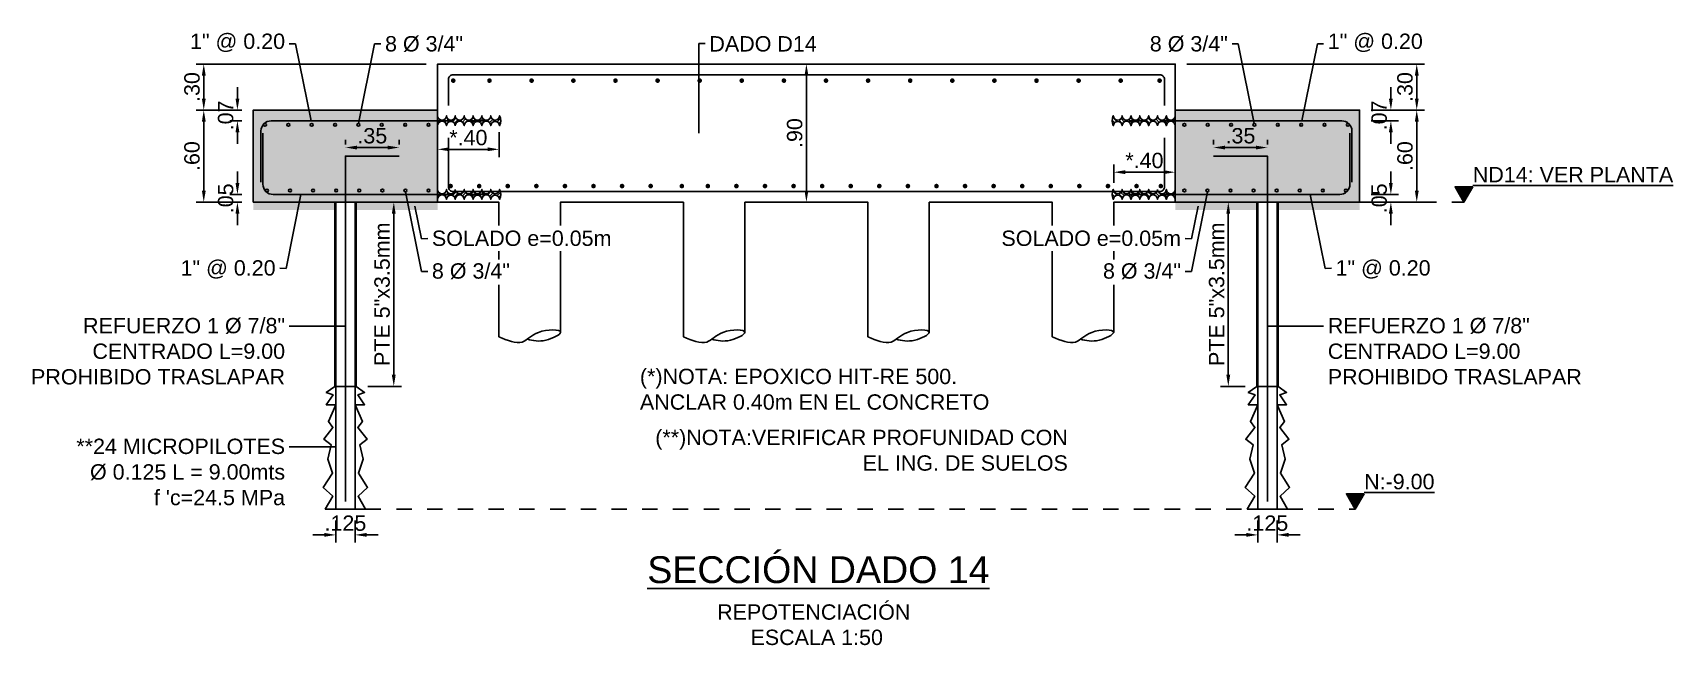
# Model space of a CAD drawing. Header units: millimetres. Extents: x 569 to 667, y -103 to 12.
# Drawn here: x 622.16 to 632.84, y -102.66 to -98.67 of the extents above; entities that cross this region are included whole.
import ezdxf
from ezdxf.enums import TextEntityAlignment as Align

# ---------------------------------------------------------------- set-up
doc = ezdxf.new("R2010")
doc.units = ezdxf.units.MM
doc.header["$LTSCALE"] = 0.0003
doc.header["$PDMODE"] = 2
doc.header["$PDSIZE"] = -3
doc.linetypes.add('HIDDEN', pattern=[9.525, 6.35, -3.175])
doc.linetypes.add('HIDDENX2', pattern=[19.05, 12.7, -6.35])
for name, color, linetype in [('EE-PILOTE', 3, 'Continuous'), ('EE-REFUERZO', 210, 'Continuous'), ('EE-TEXTO 1', 4, 'Continuous'), ('EE-TEXTO 2', 2, 'Continuous'), ('RE-DADO', 130, 'Continuous'), ('SIM-ACHURADO', 8, 'Continuous'), ('SIM-CONCRETO', 4, 'Continuous'), ('SIM-COTAS', 1, 'Continuous'), ('SIM-OCULTAS', 8, 'HIDDEN'), ('SIM-OCULTOS', 8, 'HIDDENX2'), ('SIM-PILAS', 4, 'Continuous'), ('SIM-REFUERZO', 6, 'Continuous')]:
    doc.layers.add(name, color=color, linetype=linetype)
doc.styles.add('ARIAL EE', font='arial.ttf')
doc.dimstyles.new('RE - STANDAR', dxfattribs={"dimtxt": 0.002, "dimasz": 0.0015, "dimexe": 0.001, "dimexo": 0.0015, "dimgap": 0.0005, "dimtad": 1, "dimzin": 4, "dimdsep": 46, "dimtxsty": 'ARIAL EE', "dimcen": 0, "dimclrd": 1, "dimclre": 1, "dimclrt": 2, "dimadec": 0, "dimazin": 0, "dimtfac": 1, "dimtix": 1, "dimtofl": 0, "dimtmove": 1, "dimatfit": 2, "dimfxl": 0.0015, "dimtolj": 1, "dimtzin": 4, "dimlwd": -1, "dimlwe": -1, "dimarcsym": 2})

# ---------------------------------------------------------------- blocks, each defined once
blk = doc.blocks.new('TÍTULO')
at = {"layer": 'EE-TEXTO 1', "style": 'ARIAL EE'}
blk.add_attdef('%%UVISTAENPLANTA', text='', height=3.5, dxfattribs=at).set_placement((-0.54, 3.5), align=Align.CENTER)
at = {"layer": 'EE-TEXTO 2', "style": 'ARIAL EE'}
for tag, p in [('SUBTITULO', (-0.77, -1.27)), ('ESCALA1:100', (-0.32, -5.15))]:
    blk.add_attdef(tag, text='', height=2, dxfattribs=at).set_placement(p, align=Align.CENTER)
blk = doc.blocks.new('BARRA EPOXICA')
at = {"layer": 'SIM-ACHURADO', "transparency": 33554687}
h = blk.add_hatch(dxfattribs=at)
h.set_pattern_fill('ANSI31', color=256, scale=0.005)
h.paths.add_polyline_path([(645.749, -102.04, -1), (645.691, -102.04, -1), (645.634, -102.04, -1), (645.576, -102.04, -1), (645.518, -102.04, -1), (645.461, -102.04, -1), (645.403, -102.04), (645.403, -102.105, -1), (645.461, -102.105, -1), (645.518, -102.105, -1), (645.576, -102.105, -1), (645.634, -102.105, -1), (645.691, -102.105, -1), (645.749, -102.105, -1), (645.806, -102.105, 0.229455), (645.806, -102.04, -1)])
at = {"layer": 'EE-REFUERZO', "transparency": 33554687}
blk.add_lwpolyline([(645.403, -102.073), (644.32, -102.073, 0.414214), (644.253, -102.139), (644.253, -102.473)], format="xyb", dxfattribs=at)
at = {"layer": 'SIM-CONCRETO', "color": 7, "transparency": 33554687}
for points in [[(645.518, -102.105, -1), (645.576, -102.105, -1), (645.634, -102.105, -1), (645.691, -102.105, -1), (645.749, -102.105, -1), (645.806, -102.105, 0.229455), (645.806, -102.04, -1), (645.749, -102.04, -1), (645.691, -102.04, -1), (645.634, -102.04, -1), (645.576, -102.04, -1), (645.518, -102.04, -1), (645.461, -102.04, -1), (645.403, -102.04)], [(645.518, -102.105, 1), (645.461, -102.105, 1), (645.403, -102.105)]]:
    blk.add_lwpolyline(points, format="xyb", dxfattribs=at)
at = {"layer": 'SIM-OCULTAS', "transparency": 33554687}
blk.add_line((645.403, -102.073), (645.803, -102.073), dxfattribs=at)
blk = doc.blocks.new('empotrada 2')
at = {"layer": 'SIM-ACHURADO', "transparency": 33554687}
h = blk.add_hatch(dxfattribs=at)
h.set_pattern_fill('ANSI31', color=256, scale=0.005)
h.set_pattern_definition([(45, (-0.01282, 0), (-0.01122532015, 0.01122532015), [])])
h.paths.add_polyline_path([(645.749, -102.585, 1), (645.691, -102.585, 1), (645.634, -102.585, 1), (645.576, -102.585, 1), (645.518, -102.585, 1), (645.461, -102.585, 1), (645.403, -102.585), (645.403, -102.52, 1), (645.461, -102.52, 1), (645.518, -102.52, 1), (645.576, -102.52, 1), (645.634, -102.52, 1), (645.691, -102.52, 1), (645.749, -102.52, 1), (645.806, -102.52, -0.229455), (645.806, -102.585, 1)])
at = {"layer": 'EE-REFUERZO', "transparency": 33554687}
blk.add_lwpolyline([(645.403, -102.553), (644.333, -102.553, -0.414214), (644.266, -102.486), (644.266, -102.153)], format="xyb", dxfattribs=at)
at = {"layer": 'SIM-CONCRETO', "color": 7, "transparency": 33554687}
for points in [[(645.518, -102.52, 1), (645.576, -102.52, 1), (645.634, -102.52, 1), (645.691, -102.52, 1), (645.749, -102.52, 1), (645.806, -102.52, -0.229455), (645.806, -102.585, 1), (645.749, -102.585, 1), (645.691, -102.585, 1), (645.634, -102.585, 1), (645.576, -102.585, 1), (645.518, -102.585, 1), (645.461, -102.585, 1), (645.403, -102.585)], [(645.518, -102.52, -1), (645.461, -102.52, -1), (645.403, -102.52)]]:
    blk.add_lwpolyline(points, format="xyb", dxfattribs=at)
at = {"layer": 'SIM-OCULTAS', "transparency": 33554687}
blk.add_line((645.403, -102.553), (645.803, -102.553), dxfattribs=at)
blk = doc.blocks.new('existente')
at = {"layer": 'EE-PILOTE', "transparency": 33554687}
for points in [[(645.802, -103.48), (645.954, -103.514), (646.059, -103.451), (646.203, -103.451), (646.108, -103.502), (645.987, -103.496)], [(647.003, -103.48), (647.155, -103.514), (647.26, -103.451), (647.403, -103.451), (647.309, -103.502), (647.187, -103.496)], [(648.203, -103.48), (648.355, -103.514), (648.46, -103.451), (648.603, -103.451), (648.509, -103.502), (648.387, -103.496)], [(649.403, -103.48), (649.555, -103.514), (649.66, -103.451), (649.803, -103.451), (649.709, -103.502), (649.587, -103.496)]]:
    blk.add_spline(points, degree=3, dxfattribs=at)
at = {"layer": 'RE-DADO', "transparency": 33554687}
for points in [[(650.203, -102.603), (650.203, -101.703), (645.403, -101.703), (645.403, -102.603), (645.802, -102.603), (645.802, -102.755)], [(646.202, -102.755), (646.202, -102.603), (647.003, -102.603), (647.003, -103.48)], [(647.403, -103.453), (647.403, -102.603), (648.203, -102.603), (648.203, -103.48)], [(648.603, -103.453), (648.603, -102.603)], [(648.603, -103.453), (648.603, -102.603), (649.403, -102.603), (649.403, -102.755)], [(649.803, -102.603), (649.852, -102.603)], [(649.803, -102.755), (649.803, -102.603), (650.203, -102.603)], [(645.802, -102.921), (645.802, -102.976)], [(646.202, -103.453), (646.202, -102.921)], [(649.403, -102.921), (649.403, -103.48)], [(649.803, -102.976), (649.803, -102.921)], [(645.802, -103.141), (645.802, -103.48)], [(649.803, -103.453), (649.803, -103.141)]]:
    blk.add_lwpolyline(points, dxfattribs=at)
at = {"layer": 'SIM-ACHURADO', "transparency": 33554687}
for points in [[(647.978, -101.773), (645.503, -101.773, 0.414214), (645.473, -101.803), (645.473, -101.973)], [(647.978, -101.773), (650.103, -101.773, -0.414214), (650.133, -101.803), (650.133, -101.973)], [(647.978, -102.533), (645.503, -102.533, -0.414214), (645.473, -102.503), (645.473, -102.184)], [(647.978, -102.533), (650.103, -102.533, 0.414214), (650.133, -102.503), (650.133, -102.184)]]:
    blk.add_lwpolyline(points, format="xyb", dxfattribs=at)
at = {"layer": 'SIM-ACHURADO', "transparency": 33554687, "const_width": 0.015}
for points in [[(645.497, -101.811, -1), (645.512, -101.811, -1)], [(645.733, -101.811, -1), (645.748, -101.811, -1)], [(646.007, -101.811, -1), (646.022, -101.811, -1)], [(646.279, -101.811, -1), (646.294, -101.811, -1)], [(646.553, -101.811, -1), (646.568, -101.811, -1)], [(646.827, -101.811, -1), (646.842, -101.811, -1)], [(647.101, -101.811, -1), (647.116, -101.811, -1)], [(647.375, -101.811, -1), (647.39, -101.811, -1)], [(647.649, -101.811, -1), (647.664, -101.811, -1)], [(647.923, -101.811, -1), (647.938, -101.811, -1)], [(648.197, -101.811, -1), (648.212, -101.811, -1)], [(648.471, -101.811, -1), (648.486, -101.811, -1)], [(648.745, -101.811, -1), (648.76, -101.811, -1)], [(649.019, -101.811, -1), (649.034, -101.811, -1)], [(649.293, -101.811, -1), (649.308, -101.811, -1)], [(649.567, -101.811, -1), (649.582, -101.811, -1)], [(649.841, -101.811, -1), (649.856, -101.811, -1)], [(650.094, -101.811, -1), (650.109, -101.811, -1)], [(645.48, -102.498, -1), (645.495, -102.498, -1)], [(645.666, -102.498, -1), (645.681, -102.498, -1)], [(645.852, -102.498, -1), (645.867, -102.498, -1)], [(646.038, -102.498, -1), (646.053, -102.498, -1)], [(646.224, -102.498, -1), (646.239, -102.498, -1)], [(646.41, -102.498, -1), (646.425, -102.498, -1)], [(646.596, -102.498, -1), (646.611, -102.498, -1)], [(646.782, -102.498, -1), (646.797, -102.498, -1)], [(646.985, -102.498, -1), (647, -102.498, -1)], [(647.154, -102.498, -1), (647.169, -102.498, -1)], [(647.34, -102.498, -1), (647.355, -102.498, -1)], [(647.526, -102.498, -1), (647.541, -102.498, -1)], [(647.712, -102.498, -1), (647.727, -102.498, -1)], [(647.898, -102.498, -1), (647.913, -102.498, -1)], [(648.084, -102.498, -1), (648.099, -102.498, -1)], [(648.27, -102.498, -1), (648.285, -102.498, -1)], [(648.456, -102.498, -1), (648.471, -102.498, -1)], [(648.642, -102.498, -1), (648.657, -102.498, -1)], [(648.828, -102.498, -1), (648.843, -102.498, -1)], [(649.014, -102.498, -1), (649.029, -102.498, -1)], [(649.2, -102.498, -1), (649.215, -102.498, -1)], [(649.386, -102.498, -1), (649.401, -102.498, -1)], [(649.572, -102.498, -1), (649.587, -102.498, -1)], [(649.758, -102.498, -1), (649.773, -102.498, -1)], [(649.944, -102.498, -1), (649.959, -102.498, -1)], [(650.102, -102.498, -1), (650.117, -102.498, -1)]]:
    blk.add_lwpolyline(points, format="xyb", close=True, dxfattribs=at)
blk = doc.blocks.new('*D57')
at = {"layer": 'DEFPOINTS', "color": 0, "transparency": 16777216}
for p in [(623.598, -99.175), (623.495, -99.245), (623.598, -99.245)]:
    blk.add_point(p, dxfattribs=at)
at = {"layer": 'SIM-COTAS', "color": 1, "transparency": 16777216}
for p, q in [((623.495, -99.1), (623.495, -99.025)), ((623.523, -99.175), (623.445, -99.175)), ((623.523, -99.245), (623.445, -99.245)), ((623.495, -99.32), (623.495, -99.395))]:
    blk.add_line(p, q, dxfattribs=at)
for points in [[(623.483, -99.1), (623.508, -99.1), (623.495, -99.175)], [(623.483, -99.32), (623.508, -99.32), (623.495, -99.245)]]:
    blk.add_solid(points, dxfattribs=at)
at = {"layer": 'SIM-COTAS', "color": 2, "transparency": 16777216, "insert": (623.419, -99.21), "char_height": 0.1, "attachment_point": 5, "rotation": 90, "style": 'ARIAL EE'}
blk.add_mtext('\\A1;.07', dxfattribs=at)
blk = doc.blocks.new('*D58')
at = {"layer": 'DEFPOINTS', "color": 0, "transparency": 16777216}
for p in [(623.495, -99.725), (623.598, -99.725), (623.598, -99.775)]:
    blk.add_point(p, dxfattribs=at)
at = {"layer": 'SIM-COTAS', "color": 1, "transparency": 16777216}
for p, q in [((623.495, -99.65), (623.495, -99.575)), ((623.523, -99.725), (623.445, -99.725)), ((623.523, -99.775), (623.445, -99.775)), ((623.495, -99.85), (623.495, -99.925))]:
    blk.add_line(p, q, dxfattribs=at)
for points in [[(623.483, -99.65), (623.508, -99.65), (623.495, -99.725)], [(623.483, -99.85), (623.508, -99.85), (623.495, -99.775)]]:
    blk.add_solid(points, dxfattribs=at)
at = {"layer": 'SIM-COTAS', "color": 2, "transparency": 16777216, "insert": (623.419, -99.75), "char_height": 0.1, "attachment_point": 5, "rotation": 90, "style": 'ARIAL EE'}
blk.add_mtext('\\A1;.05', dxfattribs=at)
blk = doc.blocks.new('*D59')
at = {"layer": 'DEFPOINTS', "color": 0, "transparency": 16777216}
for p in [(623.598, -99.175), (623.276, -99.775), (623.598, -99.775)]:
    blk.add_point(p, dxfattribs=at)
at = {"layer": 'SIM-COTAS', "color": 1, "transparency": 16777216}
for p, q in [((623.523, -99.175), (623.226, -99.175)), ((623.276, -99.25), (623.276, -99.7)), ((623.523, -99.775), (623.226, -99.775))]:
    blk.add_line(p, q, dxfattribs=at)
for points in [[(623.264, -99.25), (623.289, -99.25), (623.276, -99.175)], [(623.264, -99.7), (623.289, -99.7), (623.276, -99.775)]]:
    blk.add_solid(points, dxfattribs=at)
at = {"layer": 'SIM-COTAS', "color": 2, "transparency": 16777216, "insert": (623.2, -99.475), "char_height": 0.1, "attachment_point": 5, "rotation": 90, "style": 'ARIAL EE'}
blk.add_mtext('\\A1;.60', dxfattribs=at)
blk = doc.blocks.new('*D60')
at = {"layer": 'DEFPOINTS', "color": 0, "transparency": 16777216}
for p in [(630.798, -99.175), (630.798, -99.245), (631.002, -99.245)]:
    blk.add_point(p, dxfattribs=at)
at = {"layer": 'SIM-COTAS', "color": 1, "transparency": 16777216}
for p, q in [((631.002, -99.1), (631.002, -99.025)), ((630.873, -99.175), (631.052, -99.175)), ((630.873, -99.245), (631.052, -99.245)), ((631.002, -99.32), (631.002, -99.395))]:
    blk.add_line(p, q, dxfattribs=at)
for points in [[(630.989, -99.1), (631.014, -99.1), (631.002, -99.175)], [(630.989, -99.32), (631.014, -99.32), (631.002, -99.245)]]:
    blk.add_solid(points, dxfattribs=at)
at = {"layer": 'SIM-COTAS', "color": 2, "transparency": 16777216, "insert": (630.926, -99.21), "char_height": 0.1, "attachment_point": 5, "rotation": 90, "style": 'ARIAL EE'}
blk.add_mtext('\\A1;.07', dxfattribs=at)
blk = doc.blocks.new('*D61')
at = {"layer": 'DEFPOINTS', "color": 0, "transparency": 16777216}
for p in [(630.798, -99.725), (630.798, -99.775), (631.002, -99.725)]:
    blk.add_point(p, dxfattribs=at)
at = {"layer": 'SIM-COTAS', "color": 1, "transparency": 16777216}
for p, q in [((631.002, -99.65), (631.002, -99.575)), ((630.873, -99.725), (631.052, -99.725)), ((630.873, -99.775), (631.052, -99.775)), ((631.002, -99.85), (631.002, -99.925))]:
    blk.add_line(p, q, dxfattribs=at)
for points in [[(630.989, -99.65), (631.014, -99.65), (631.002, -99.725)], [(630.989, -99.85), (631.014, -99.85), (631.002, -99.775)]]:
    blk.add_solid(points, dxfattribs=at)
at = {"layer": 'SIM-COTAS', "color": 2, "transparency": 16777216, "insert": (630.926, -99.75), "char_height": 0.1, "attachment_point": 5, "rotation": 90, "style": 'ARIAL EE'}
blk.add_mtext('\\A1;.05', dxfattribs=at)
blk = doc.blocks.new('*D62')
at = {"layer": 'DEFPOINTS', "color": 0, "transparency": 16777216}
for p in [(630.798, -99.175), (630.798, -99.775), (631.17, -99.775)]:
    blk.add_point(p, dxfattribs=at)
at = {"layer": 'SIM-COTAS', "color": 1, "transparency": 16777216}
for p, q in [((630.873, -99.175), (631.22, -99.175)), ((631.17, -99.25), (631.17, -99.7)), ((630.873, -99.775), (631.22, -99.775))]:
    blk.add_line(p, q, dxfattribs=at)
for points in [[(631.158, -99.25), (631.183, -99.25), (631.17, -99.175)], [(631.158, -99.7), (631.183, -99.7), (631.17, -99.775)]]:
    blk.add_solid(points, dxfattribs=at)
at = {"layer": 'SIM-COTAS', "color": 2, "transparency": 16777216, "insert": (631.094, -99.475), "char_height": 0.1, "attachment_point": 5, "rotation": 90, "style": 'ARIAL EE'}
blk.add_mtext('\\A1;.60', dxfattribs=at)
blk = doc.blocks.new('*D63')
at = {"layer": 'DEFPOINTS', "color": 0, "transparency": 16777216}
for p in [(624.798, -98.875), (623.276, -99.175), (623.598, -99.175)]:
    blk.add_point(p, dxfattribs=at)
at = {"layer": 'SIM-COTAS', "color": 1, "transparency": 16777216}
for p, q in [((624.723, -98.875), (623.226, -98.875)), ((623.276, -98.95), (623.276, -99.1)), ((623.523, -99.175), (623.226, -99.175))]:
    blk.add_line(p, q, dxfattribs=at)
for points in [[(623.264, -98.95), (623.289, -98.95), (623.276, -98.875)], [(623.264, -99.1), (623.289, -99.1), (623.276, -99.175)]]:
    blk.add_solid(points, dxfattribs=at)
at = {"layer": 'SIM-COTAS', "color": 2, "transparency": 16777216, "insert": (623.2, -99.025), "char_height": 0.1, "attachment_point": 5, "rotation": 90, "style": 'ARIAL EE'}
blk.add_mtext('\\A1;.30', dxfattribs=at)
blk = doc.blocks.new('*D64')
at = {"layer": 'DEFPOINTS', "color": 0, "transparency": 16777216}
for p in [(629.598, -98.875), (630.798, -99.175), (631.17, -99.175)]:
    blk.add_point(p, dxfattribs=at)
at = {"layer": 'SIM-COTAS', "color": 1, "transparency": 16777216}
for p, q in [((629.673, -98.875), (631.22, -98.875)), ((631.17, -98.95), (631.17, -99.1)), ((630.873, -99.175), (631.22, -99.175))]:
    blk.add_line(p, q, dxfattribs=at)
for points in [[(631.158, -98.95), (631.183, -98.95), (631.17, -98.875)], [(631.158, -99.1), (631.183, -99.1), (631.17, -99.175)]]:
    blk.add_solid(points, dxfattribs=at)
at = {"layer": 'SIM-COTAS', "color": 2, "transparency": 16777216, "insert": (631.094, -99.025), "char_height": 0.1, "attachment_point": 5, "rotation": 90, "style": 'ARIAL EE'}
blk.add_mtext('\\A1;.30', dxfattribs=at)
blk = doc.blocks.new('*D65')
at = {"layer": 'DEFPOINTS', "color": 0, "transparency": 16777216}
for p in [(625.198, -99.245), (624.798, -99.296), (625.198, -99.431)]:
    blk.add_point(p, dxfattribs=at)
at = {"layer": 'SIM-COTAS', "color": 1, "transparency": 16777216}
for p, q in [((624.798, -99.371), (624.798, -99.481)), ((625.198, -99.32), (625.198, -99.481)), ((624.873, -99.431), (625.123, -99.431))]:
    blk.add_line(p, q, dxfattribs=at)
for points in [[(624.873, -99.418), (624.873, -99.443), (624.798, -99.431)], [(625.123, -99.418), (625.123, -99.443), (625.198, -99.431)]]:
    blk.add_solid(points, dxfattribs=at)
at = {"layer": 'SIM-COTAS', "color": 2, "transparency": 16777216, "insert": (624.998, -99.355), "char_height": 0.1, "attachment_point": 5, "style": 'ARIAL EE'}
blk.add_mtext('\\A1;*.40', dxfattribs=at)
blk = doc.blocks.new('*D66')
at = {"layer": 'DEFPOINTS', "color": 0, "transparency": 16777216}
for p in [(629.598, -99.58), (629.198, -99.725), (629.598, -99.725)]:
    blk.add_point(p, dxfattribs=at)
at = {"layer": 'SIM-COTAS', "color": 1, "transparency": 16777216}
for p, q in [((629.198, -99.65), (629.198, -99.53)), ((629.273, -99.58), (629.523, -99.58)), ((629.598, -99.65), (629.598, -99.53))]:
    blk.add_line(p, q, dxfattribs=at)
for points in [[(629.273, -99.567), (629.273, -99.592), (629.198, -99.58)], [(629.523, -99.567), (629.523, -99.592), (629.598, -99.58)]]:
    blk.add_solid(points, dxfattribs=at)
at = {"layer": 'SIM-COTAS', "color": 2, "transparency": 16777216, "insert": (629.398, -99.504), "char_height": 0.1, "attachment_point": 5, "style": 'ARIAL EE'}
blk.add_mtext('\\A1;*.40', dxfattribs=at)
blk = doc.blocks.new('*D67')
at = {"layer": 'DEFPOINTS', "color": 0, "transparency": 16777216}
for p in [(627.198, -98.875), (627.198, -99.775), (627.198, -99.775)]:
    blk.add_point(p, dxfattribs=at)
at = {"layer": 'SIM-COTAS', "color": 1, "transparency": 16777216}
for p, q in [((627.123, -98.875), (627.148, -98.875)), ((627.198, -98.95), (627.198, -99.7)), ((627.123, -99.775), (627.148, -99.775))]:
    blk.add_line(p, q, dxfattribs=at)
for points in [[(627.186, -98.95), (627.211, -98.95), (627.198, -98.875)], [(627.186, -99.7), (627.211, -99.7), (627.198, -99.775)]]:
    blk.add_solid(points, dxfattribs=at)
at = {"layer": 'SIM-COTAS', "color": 2, "transparency": 16777216, "insert": (627.122, -99.325), "char_height": 0.1, "attachment_point": 5, "rotation": 90, "style": 'ARIAL EE'}
blk.add_mtext('\\A1;.90', dxfattribs=at)
blk = doc.blocks.new('*D68')
at = {"layer": 'DEFPOINTS', "color": 0, "transparency": 16777216}
for p in [(624.268, -99.775), (624.268, -100.975), (624.513, -100.975)]:
    blk.add_point(p, dxfattribs=at)
at = {"layer": 'SIM-COTAS', "color": 1, "transparency": 16777216}
for p, q in [((624.343, -99.775), (624.563, -99.775)), ((624.513, -99.85), (624.513, -100.9)), ((624.343, -100.975), (624.563, -100.975))]:
    blk.add_line(p, q, dxfattribs=at)
for points in [[(624.5, -99.85), (624.525, -99.85), (624.513, -99.775)], [(624.5, -100.9), (624.525, -100.9), (624.513, -100.975)]]:
    blk.add_solid(points, dxfattribs=at)
at = {"layer": 'SIM-COTAS', "color": 2, "transparency": 16777216, "insert": (624.437, -100.375), "char_height": 0.1, "attachment_point": 5, "rotation": 90, "style": 'ARIAL EE'}
blk.add_mtext('\\A1;PTE 5"x3.5mm', dxfattribs=at)
blk = doc.blocks.new('*D69')
at = {"layer": 'DEFPOINTS', "color": 0, "transparency": 16777216}
for p in [(630.129, -99.775), (629.944, -100.975), (630.129, -100.975)]:
    blk.add_point(p, dxfattribs=at)
at = {"layer": 'SIM-COTAS', "color": 1, "transparency": 16777216}
for p, q in [((630.054, -99.775), (629.894, -99.775)), ((629.944, -99.85), (629.944, -100.9)), ((630.054, -100.975), (629.894, -100.975))]:
    blk.add_line(p, q, dxfattribs=at)
for points in [[(629.931, -99.85), (629.956, -99.85), (629.944, -99.775)], [(629.931, -100.9), (629.956, -100.9), (629.944, -100.975)]]:
    blk.add_solid(points, dxfattribs=at)
at = {"layer": 'SIM-COTAS', "color": 2, "transparency": 16777216, "insert": (629.868, -100.375), "char_height": 0.1, "attachment_point": 5, "rotation": 90, "style": 'ARIAL EE'}
blk.add_mtext('\\A1;PTE 5"x3.5mm', dxfattribs=at)
blk = doc.blocks.new('*D70')
at = {"layer": 'DEFPOINTS', "color": 0, "transparency": 16777216}
for p in [(624.136, -101.775), (624.261, -101.775), (624.261, -101.943)]:
    blk.add_point(p, dxfattribs=at)
at = {"layer": 'SIM-COTAS', "color": 1, "transparency": 16777216}
for p, q in [((624.061, -101.943), (623.986, -101.943)), ((624.136, -101.85), (624.136, -101.993)), ((624.261, -101.85), (624.261, -101.993)), ((624.336, -101.943), (624.411, -101.943))]:
    blk.add_line(p, q, dxfattribs=at)
for points in [[(624.061, -101.93), (624.061, -101.955), (624.136, -101.943)], [(624.336, -101.93), (624.336, -101.955), (624.261, -101.943)]]:
    blk.add_solid(points, dxfattribs=at)
at = {"layer": 'SIM-COTAS', "color": 2, "transparency": 16777216, "insert": (624.198, -101.867), "char_height": 0.1, "attachment_point": 5, "style": 'ARIAL EE'}
blk.add_mtext('\\A1;.125', dxfattribs=at)
blk = doc.blocks.new('*D71')
at = {"layer": 'DEFPOINTS', "color": 0, "transparency": 16777216}
for p in [(630.136, -101.775), (630.261, -101.775), (630.261, -101.943)]:
    blk.add_point(p, dxfattribs=at)
at = {"layer": 'SIM-COTAS', "color": 1, "transparency": 16777216}
for p, q in [((630.061, -101.943), (629.986, -101.943)), ((630.136, -101.85), (630.136, -101.993)), ((630.261, -101.85), (630.261, -101.993)), ((630.336, -101.943), (630.411, -101.943))]:
    blk.add_line(p, q, dxfattribs=at)
for points in [[(630.061, -101.93), (630.061, -101.955), (630.136, -101.943)], [(630.336, -101.93), (630.336, -101.955), (630.261, -101.943)]]:
    blk.add_solid(points, dxfattribs=at)
at = {"layer": 'SIM-COTAS', "color": 2, "transparency": 16777216, "insert": (630.198, -101.867), "char_height": 0.1, "attachment_point": 5, "style": 'ARIAL EE'}
blk.add_mtext('\\A1;.125', dxfattribs=at)
blk = doc.blocks.new('NIVEL')
blk.add_hatch(color=256).paths.add_polyline_path([(0, 0), (1.15, 2), (-1.15, 2)])
blk.add_lwpolyline([(1.15, 2), (-1.15, 2), (0, 0)], close=True)
at = {"layer": 'EE-TEXTO 2', "style": 'ARIAL EE'}
blk.add_attdef('NIVEL', (1.15, 2.59), '', height=2, dxfattribs=at)
blk = doc.blocks.new('*D183')
at = {"layer": 'DEFPOINTS', "color": 0, "transparency": 16777216}
for p in [(629.848, -99.475), (630.198, -99.419), (630.198, -99.475)]:
    blk.add_point(p, dxfattribs=at)
at = {"layer": 'SIM-COTAS', "color": 1, "transparency": 16777216}
for p, q in [((629.848, -99.4), (629.848, -99.369)), ((630.198, -99.4), (630.198, -99.369)), ((629.923, -99.419), (630.123, -99.419))]:
    blk.add_line(p, q, dxfattribs=at)
for points in [[(629.923, -99.407), (629.923, -99.432), (629.848, -99.419)], [(630.123, -99.407), (630.123, -99.432), (630.198, -99.419)]]:
    blk.add_solid(points, dxfattribs=at)
at = {"layer": 'SIM-COTAS', "color": 2, "transparency": 16777216, "insert": (630.023, -99.343), "char_height": 0.1, "attachment_point": 5, "style": 'ARIAL EE'}
blk.add_mtext('\\A1;.35', dxfattribs=at)
blk = doc.blocks.new('*D184')
at = {"layer": 'DEFPOINTS', "color": 0, "transparency": 16777216}
for p in [(624.198, -99.475), (624.548, -99.419), (624.548, -99.475)]:
    blk.add_point(p, dxfattribs=at)
at = {"layer": 'SIM-COTAS', "color": 1, "transparency": 16777216}
for p, q in [((624.198, -99.4), (624.198, -99.369)), ((624.548, -99.4), (624.548, -99.369)), ((624.273, -99.419), (624.473, -99.419))]:
    blk.add_line(p, q, dxfattribs=at)
for points in [[(624.273, -99.407), (624.273, -99.432), (624.198, -99.419)], [(624.473, -99.407), (624.473, -99.432), (624.548, -99.419)]]:
    blk.add_solid(points, dxfattribs=at)
at = {"layer": 'SIM-COTAS', "color": 2, "transparency": 16777216, "insert": (624.373, -99.343), "char_height": 0.1, "attachment_point": 5, "style": 'ARIAL EE'}
blk.add_mtext('\\A1;.35', dxfattribs=at)

msp = doc.modelspace()

# ---------------------------------------------------------------- hatches: boundary and pattern name
at = {"layer": 'SIM-ACHURADO', "transparency": 33554687}
h = msp.add_hatch(dxfattribs=at)
h.set_pattern_fill('AR-CONC', color=256, scale=0.00089)
h.set_pattern_definition([(50, (-20.60487, 0), (0.162144355, -0.014185786), [0.0169545, -0.1864995]), (355, (-20.60487, 0), (-0.031366645, 0.170040592), [0.0135636, -0.14920012]), (100.451445, (-20.59136, -0.00118), (0.13077771, 0.1558548), [0.014409108, -0.158500318]), (46.1842, (-20.60487, 0.04521), (0.241260346, -0.03741767), [0.02543175, -0.27974925]), (96.635558, (-20.58477, 0.0421), (0.21128968, 0.22020925), [0.02161367, -0.23775069]), (351.18415, (-20.60487, 0.0452), (0.21128968, 0.22020925), [0.02034537, -0.22379916]), (21, (-20.58227, 0.03391), (0.134936808, -0.091016026), [0.0169545, -0.1864995]), (326, (-20.58227, 0.03391), (0.055003805, 0.16392729), [0.0135636, -0.1491996]), (71.451445, (-20.57102, 0.02632), (0.189940613, 0.072911264), [0.014409108, -0.158500044]), (37.5, (-20.604875, 0), (0.002748857, 0.0752539846), [0, -0.14739112, 0, -0.1514602, 0, -0.14976475]), (7.5, (-20.604875, 0), (0.0594695, 0.089160712), [0, -0.08635492, 0, -0.14400022, 0, -0.05708015]), (327.5, (-20.655286, 0), (0.1206756297, -0.005098582), [0, -0.056515, 0, -0.1763268, 0, -0.2339721]), (317.5, (-20.67789, 0), (0.131834971, 0.022629577), [0, -0.0734695, 0, -0.11709908, 0, -0.1661541])])
h.paths.add_polyline_path([(629.5983, -99.1751), (630.7983, -99.1751), (630.7983, -99.7751), (629.5983, -99.7751)])
h.paths.add_polyline_path([(624.7983, -99.1751), (623.5983, -99.1751), (623.5983, -99.7751), (624.7983, -99.7751)])
h = msp.add_hatch(dxfattribs=at)
h.set_pattern_fill('AR-SAND', color=256, scale=0.00054)
h.set_pattern_definition([(37.5, (-20.604875, 2.82771), (-0.0008640169, 0.0264283148), [0, -0.02084832, 0, -0.0233172, 0, -0.0222885]), (7.5, (-20.604875, 2.82771), (0.0242742573, 0.0387085554), [0, -0.01124712, 0, -0.01879092, 0, -0.0072009]), (327.5, (-20.621745, 2.82771), (0.042713588, 7.7608e-05), [0, -0.006858, 0, -0.0246888, 0, -0.0322326]), (317.5, (-20.621745, 2.82771), (0.0412320484, 0.0120381835), [0, -0.003429, 0, -0.01618488, 0, -0.0185166])])
h.paths.add_polyline_path([(624.1288, -99.7751), (623.5983, -99.7751), (623.5983, -99.8251), (624.1288, -99.8251)])
h.paths.add_polyline_path([(624.7983, -99.7751), (624.2678, -99.7751), (624.2678, -99.8251), (624.7983, -99.8251)])
h.paths.add_polyline_path([(630.2678, -99.7751), (630.7983, -99.7751), (630.7983, -99.8251), (630.2678, -99.8251)])
h.paths.add_polyline_path([(629.5983, -99.7751), (630.1288, -99.7751), (630.1288, -99.8251), (629.5983, -99.8251)])
at = {"layer": 'SIM-REFUERZO', "transparency": 33554687}
h = msp.add_hatch(color=256, dxfattribs=at)
h.dxf.hatch_style = 1
h.paths.add_polyline_path([(624.7293, -99.6989, 1), (624.7483, -99.6989, 1)])
h.paths.add_polyline_path([(624.5981, -99.6989, 1), (624.5791, -99.6989, 1)])
h.paths.add_polyline_path([(624.4479, -99.6989, 1), (624.4289, -99.6989, 1)])
h.paths.add_polyline_path([(624.2787, -99.6989, 1), (624.2977, -99.6989, 1)])
h.paths.add_polyline_path([(624.1475, -99.6989, 1), (624.1285, -99.6989, 1)])
h.paths.add_polyline_path([(623.9783, -99.6989, 1), (623.9973, -99.6989, 1)])
h.paths.add_polyline_path([(623.8471, -99.6989, 1), (623.8281, -99.6989, 1)])
h.paths.add_polyline_path([(623.6778, -99.6989, 1), (623.6969, -99.6989, 1)])
h.paths.add_polyline_path([(624.7293, -99.2713, 1), (624.7483, -99.2713, 1)])
h.paths.add_polyline_path([(624.5773, -99.2713, 1), (624.5963, -99.2713, 1)])
h.paths.add_polyline_path([(624.4443, -99.2713, 1), (624.4252, -99.2713, 1)])
h.paths.add_polyline_path([(624.2922, -99.2713, 1), (624.2732, -99.2713, 1)])
h.paths.add_polyline_path([(624.1402, -99.2713, 1), (624.1211, -99.2713, 1)])
h.paths.add_polyline_path([(623.9882, -99.2713, 1), (623.9691, -99.2713, 1)])
h.paths.add_polyline_path([(623.8171, -99.2713, 1), (623.8361, -99.2713, 1)])
h.paths.add_polyline_path([(623.6841, -99.2713, 1), (623.665, -99.2713, 1)])
h = msp.add_hatch(color=256, dxfattribs=at)
h.dxf.hatch_style = 1
h.paths.add_polyline_path([(629.6674, -99.6989, -1), (629.6483, -99.6989, -1)])
h.paths.add_polyline_path([(629.7985, -99.6989, -1), (629.8176, -99.6989, -1)])
h.paths.add_polyline_path([(629.9488, -99.6989, -1), (629.9678, -99.6989, -1)])
h.paths.add_polyline_path([(630.118, -99.6989, -1), (630.099, -99.6989, -1)])
h.paths.add_polyline_path([(630.2492, -99.6989, -1), (630.2682, -99.6989, -1)])
h.paths.add_polyline_path([(630.4184, -99.6989, -1), (630.3994, -99.6989, -1)])
h.paths.add_polyline_path([(630.5496, -99.6989, -1), (630.5686, -99.6989, -1)])
h.paths.add_polyline_path([(630.7188, -99.6989, -1), (630.6998, -99.6989, -1)])
h.paths.add_polyline_path([(629.6674, -99.2713, -1), (629.6483, -99.2713, -1)])
h.paths.add_polyline_path([(629.8194, -99.2713, -1), (629.8004, -99.2713, -1)])
h.paths.add_polyline_path([(629.9524, -99.2713, -1), (629.9715, -99.2713, -1)])
h.paths.add_polyline_path([(630.1045, -99.2713, -1), (630.1235, -99.2713, -1)])
h.paths.add_polyline_path([(630.2565, -99.2713, -1), (630.2755, -99.2713, -1)])
h.paths.add_polyline_path([(630.4085, -99.2713, -1), (630.4276, -99.2713, -1)])
h.paths.add_polyline_path([(630.5796, -99.2713, -1), (630.5606, -99.2713, -1)])
h.paths.add_polyline_path([(630.7126, -99.2713, -1), (630.7317, -99.2713, -1)])

# ---------------------------------------------------------------- linework, layer by layer
at = {"transparency": 33554687}
for p, q in [((624.1288, -99.7751), (624.1288, -100.9751)), ((624.2678, -99.7751), (624.2678, -100.9751)), ((630.1288, -99.7751), (630.1288, -100.9751)), ((630.2678, -99.7751), (630.2678, -100.9751)), ((624.1288, -100.9751), (624.2678, -100.9751)), ((630.1288, -100.9751), (630.2678, -100.9751))]:
    msp.add_line(p, q, dxfattribs=at)
for points in [[(624.1288, -100.9751), (624.0736, -101.015), (624.1176, -101.0311), (624.0733, -101.0952), (624.1358, -101.0952), (624.0879, -101.2033), (624.1169, -101.2432), (624.0579, -101.32), (624.1047, -101.3559), (624.0831, -101.4496), (624.1141, -101.5405), (624.0541, -101.6333), (624.1157, -101.6908), (624.0671, -101.7751), (624.1983, -101.7751)], [(624.2678, -100.9751), (624.3231, -101.015), (624.279, -101.0311), (624.3233, -101.0952), (624.2608, -101.0952), (624.3088, -101.2033), (624.2798, -101.2432), (624.3388, -101.32), (624.2919, -101.3559), (624.3136, -101.4496), (624.2826, -101.5405), (624.3426, -101.6333), (624.2809, -101.6908), (624.3296, -101.7751), (624.1983, -101.7751)], [(630.1288, -100.9751), (630.0736, -101.015), (630.1176, -101.0311), (630.0733, -101.0952), (630.1358, -101.0952), (630.0879, -101.2033), (630.1169, -101.2432), (630.0579, -101.32), (630.1047, -101.3559), (630.0831, -101.4496), (630.1141, -101.5405), (630.0541, -101.6333), (630.1157, -101.6908), (630.0671, -101.7751), (630.1983, -101.7751)], [(630.2678, -100.9751), (630.3231, -101.015), (630.279, -101.0311), (630.3233, -101.0952), (630.2608, -101.0952), (630.3088, -101.2033), (630.2798, -101.2432), (630.3388, -101.32), (630.2919, -101.3559), (630.3136, -101.4496), (630.2826, -101.5405), (630.3426, -101.6333), (630.2809, -101.6908), (630.3296, -101.7751), (630.1983, -101.7751)]]:
    msp.add_lwpolyline(points, dxfattribs=at)
at = {"layer": 'SIM-CONCRETO', "color": 7, "transparency": 33554687}
for points in [[(624.7983, -99.1751), (623.5983, -99.1751), (623.5983, -99.7751), (624.7983, -99.7751)], [(629.5983, -99.1751), (630.7983, -99.1751), (630.7983, -99.7751), (629.5983, -99.7751)]]:
    msp.add_lwpolyline(points, close=True, dxfattribs=at)
at = {"layer": 'SIM-OCULTAS', "transparency": 33554687}
for p, q in [((630.7983, -99.7751), (631.4777, -99.7751)), ((624.3296, -101.7751), (630.7703, -101.7751))]:
    msp.add_line(p, q, dxfattribs=at)
at = {"layer": 'SIM-OCULTOS', "transparency": 33554687}
for p, q in [((624.1323, -99.7751), (624.1323, -100.9751)), ((624.2643, -99.7751), (624.2643, -100.9751)), ((630.1323, -99.7751), (630.1323, -100.9751)), ((630.2643, -99.7751), (630.2643, -100.9751))]:
    msp.add_line(p, q, dxfattribs=at)
at = {"layer": 'SIM-PILAS', "transparency": 33554687}
for p, q in [((624.1358, -99.7751), (624.1358, -101.7751)), ((624.2608, -99.7751), (624.2608, -101.7751)), ((630.1358, -99.7751), (630.1358, -101.7751)), ((630.2608, -99.7751), (630.2608, -101.7751))]:
    msp.add_line(p, q, dxfattribs=at)
at = {"layer": 'SIM-REFUERZO', "transparency": 33554687}
for points in [[(624.1983, -101.7251), (624.1983, -99.4751), (624.5483, -99.4751)], [(630.1983, -101.7251), (630.1983, -99.4751), (629.8483, -99.4751)]]:
    msp.add_lwpolyline(points, dxfattribs=at)
for centre in [(623.6746, -99.2713), (623.8266, -99.2713), (623.9786, -99.2713), (624.1307, -99.2713), (624.2827, -99.2713), (624.4347, -99.2713), (624.5868, -99.2713), (624.7388, -99.2713), (629.6579, -99.2713), (629.8099, -99.2713), (629.9619, -99.2713), (630.114, -99.2713), (630.266, -99.2713), (630.4181, -99.2713), (630.5701, -99.2713), (630.7221, -99.2713), (623.6874, -99.6989), (623.8376, -99.6989), (623.9878, -99.6989), (624.138, -99.6989), (624.2882, -99.6989), (624.4384, -99.6989), (624.5886, -99.6989), (624.7388, -99.6989), (629.6579, -99.6989), (629.8081, -99.6989), (629.9583, -99.6989), (630.1085, -99.6989), (630.2587, -99.6989), (630.4089, -99.6989), (630.5591, -99.6989), (630.7093, -99.6989)]:
    msp.add_circle(centre, 0.00953, dxfattribs=at)

# ---------------------------------------------------------------- block references
at = {"layer": 'EE-TEXTO 1', "transparency": 33554687}
ref = msp.add_blockref('TÍTULO', (627.3036, -102.4319), dxfattribs=dict(at, xscale=0.05, yscale=0.05, zscale=0.05))
ref.add_attrib('ESCALA1:100', 'ESCALA 1:50', dxfattribs={"layer": 'EE-TEXTO 2', "height": 0.1, "style": 'ARIAL EE'}).set_placement((627.2653, -102.6603), align=Align.CENTER)
ref.add_attrib('SUBTITULO', 'REPOTENCIACIÓN ', dxfattribs={"layer": 'EE-TEXTO 2', "height": 0.1, "style": 'ARIAL EE'}).set_placement((627.2653, -102.4954), align=Align.CENTER)
ref.add_attrib('%%UVISTAENPLANTA', '%%USECCIÓN DADO 14', dxfattribs={"height": 0.175, "style": 'ARIAL EE'}).set_placement((627.2765, -102.2569), align=Align.CENTER)
at = {"layer": 'SIM-CONCRETO', "transparency": 33554687}
for name in ['existente', 'BARRA EPOXICA', 'empotrada 2']:
    msp.add_blockref(name, (-20.6049, 2.8277), dxfattribs=at)
at = {"layer": 'SIM-CONCRETO', "transparency": 33554687, "xscale": -1}
for name in ['BARRA EPOXICA', 'empotrada 2']:
    msp.add_blockref(name, (1275.0016, 2.8277), dxfattribs=at)
at = {"layer": 'SIM-COTAS', "transparency": 33554687, "xscale": 0.05, "yscale": 0.05, "zscale": 0.05}
for p, values in [((631.4777, -99.7751), {'NIVEL': '%%UND14: VER PLANTA'}), ((630.7703, -101.7751), {'NIVEL': '%%UN:-9.00'})]:
    msp.add_blockref('NIVEL', p, dxfattribs=at).add_auto_attribs(values)

# ---------------------------------------------------------------- texts
at = {"layer": 'SIM-COTAS', "color": 2, "transparency": 33554687, "char_height": 0.1, "style": 'ARIAL EE'}
for s, insert, width, attachment_point in [('\\A1;1" @ 0.20', (623.8054, -98.7969), 2.78502, 9), ('\\A1;8 %%C 3/4"', (624.4559, -98.7969), 2.78502, 7), ('\\A1;DADO D14', (626.5668, -98.795), 2.78502, 7), ('\\A1;8 %%C 3/4"', (629.9408, -98.7969), 2.78502, 9), ('\\A1;1" @ 0.20', (630.5912, -98.7969), 2.78502, 7), ('\\A1;SOLADO e=0.05m', (624.7609, -99.9602), 2.78502, 1), ('\\A1;SOLADO e=0.05m', (629.6358, -99.9602), 2.78502, 3), ('\\A1;1" @ 0.20', (623.7437, -100.1533), 2.78502, 3), ('\\A1;8 %%C 3/4"', (624.7609, -100.1734), 2.78502, 1), ('\\A1;8 %%C 3/4"', (629.6358, -100.1734), 2.78502, 3), ('\\A1;1" @ 0.20', (630.6418, -100.1533), 2.78502, 1), ('\\A1;REFUERZO 1 Ø 7/8" \\PCENTRADO L=9.00\\PPROHIBIDO TRASLAPAR', (623.8054, -100.5294), 2.78502, 3), ('\\A1;REFUERZO 1 Ø 7/8" \\PCENTRADO L=9.00\\PPROHIBIDO TRASLAPAR', (630.5912, -100.5294), 2.78502, 1), ('\\A1;(*)NOTA: EPOXICO HIT-RE 500.\\PANCLAR 0.40m EN EL CONCRETO', (626.1146, -101.1285), 3.256406, 7), ('\\A1;(**)NOTA:{\\A0;VERIFICAR PROFUNIDAD CON EL ING. DE SUELOS\\P} ', (628.8996, -101.2578), 2.78502, 3), ("\\A1;**24 MICROPILOTES\\PØ 0.125 L = 9.00mts\\Pf 'c=24.5 MPa", (623.8054, -101.3159), 2.78502, 3)]:
    msp.add_mtext(s, dxfattribs=dict(at, insert=insert, width=width, attachment_point=attachment_point))

# ---------------------------------------------------------------- dimensions: what is measured, and where the dimension line sits
at = {"layer": 'SIM-COTAS', "transparency": 33554687}
for base, p1, p2, angle, picture, middle in [((623.2764, -99.1751), (624.7983, -98.8751), (623.5983, -99.1751), 90, '*D63', (623.2003, -99.0251)), ((627.1983, -99.7751), (627.1983, -98.8751), (627.1983, -99.7751), 90, '*D67', (627.1223, -99.3251)), ((631.1702, -99.1751), (629.5983, -98.8751), (630.7983, -99.1751), 90, '*D64', (631.0942, -99.0251)), ((623.495, -99.2451), (623.5983, -99.1751), (623.5983, -99.2451), 90, '*D57', (623.419, -99.2101)), ((631.0016, -99.2451), (630.7983, -99.1751), (630.7983, -99.2451), 90, '*D60', (630.9256, -99.2101)), ((623.2764, -99.7751), (623.5983, -99.1751), (623.5983, -99.7751), 90, '*D59', (623.2004, -99.4751)), ((631.1702, -99.7751), (630.7983, -99.1751), (630.7983, -99.7751), 90, '*D62', (631.0942, -99.4751)), ((623.495, -99.7251), (623.5983, -99.7751), (623.5983, -99.7251), 270, '*D58', (623.419, -99.7501)), ((631.0016, -99.7251), (630.7983, -99.7751), (630.7983, -99.7251), 270, '*D61', (630.9256, -99.7501))]:
    dim = msp.add_linear_dim(base=base, p1=p1, p2=p2, angle=angle, dimstyle='RE - STANDAR', dxfattribs=at)
    dim.commit()
    dim.dimension.update_dxf_attribs({"geometry": picture, "text_midpoint": middle})
for base, p1, p2, picture, middle in [((624.5483, -99.4194), (624.1983, -99.4751), (624.5483, -99.4751), '*D184', (624.3733, -99.3433)), ((630.1983, -99.4194), (629.8483, -99.4751), (630.1983, -99.4751), '*D183', (630.0233, -99.3433))]:
    dim = msp.add_linear_dim(base=base, p1=p1, p2=p2, dimstyle='RE - STANDAR', dxfattribs=at)
    dim.commit()
    dim.dimension.update_dxf_attribs({"geometry": picture, "text_midpoint": middle})
for base, p1, p2, picture, middle in [((625.1983, -99.4309), (624.7983, -99.2961), (625.1983, -99.2451), '*D65', (624.9983, -99.3549)), ((629.5983, -99.5798), (629.1983, -99.7251), (629.5983, -99.7251), '*D66', (629.3983, -99.5037))]:
    dim = msp.add_linear_dim(base=base, p1=p1, p2=p2, text='*<>', dimstyle='RE - STANDAR', dxfattribs=at)
    dim.commit()
    dim.dimension.update_dxf_attribs({"geometry": picture, "text_midpoint": middle})
for base, p1, p2, picture, middle in [((624.5129, -100.9751), (624.2678, -99.7751), (624.2678, -100.9751), '*D68', (624.4368, -100.3751)), ((629.9438, -100.9751), (630.1288, -99.7751), (630.1288, -100.9751), '*D69', (629.8677, -100.3751))]:
    dim = msp.add_linear_dim(base=base, p1=p1, p2=p2, angle=90, text='PTE 5"x3.5mm', dimstyle='RE - STANDAR', dxfattribs=at)
    dim.commit()
    dim.dimension.update_dxf_attribs({"geometry": picture, "text_midpoint": middle})
for base, p1, p2, picture, middle in [((624.2608, -101.9426), (624.1358, -101.7751), (624.2608, -101.7751), '*D70', (624.1983, -101.8665)), ((630.2608, -101.9426), (630.1358, -101.7751), (630.2608, -101.7751), '*D71', (630.1983, -101.8665))]:
    dim = msp.add_linear_dim(base=base, p1=p1, p2=p2, dimstyle='RE - STANDAR', override={"dimdec": 3}, dxfattribs=at)
    dim.commit()
    dim.dimension.update_dxf_attribs({"geometry": picture, "text_midpoint": middle})

# ---------------------------------------------------------------- leaders
at = {"layer": 'SIM-COTAS', "transparency": 33554687, "annotation_type": 0, "has_hookline": 1, "hookline_direction": 1}
for points, override in [([(623.9744, -99.2451), (623.8734, -98.7439), (623.8327, -98.7442)], {"dimscale": 0, "dimgap": 0.0005, "dimtad": 0}), ([(630.1131, -99.2618), (630.0088, -98.7439), (629.9681, -98.7442)], {"dimscale": 0, "dimgap": 0.0005, "dimtad": 0}), ([(629.8081, -99.7084), (629.7037, -100.2264), (629.663, -100.2261)], {"dimscale": 0, "dimgap": 0.0005, "dimtad": 0}), ([(623.9087, -99.7251), (623.8117, -100.2064), (623.771, -100.206)], {"dimscale": 0, "dimgap": 0.0005, "dimtad": 0}), ([(629.7467, -99.8001), (629.7037, -100.0132), (629.663, -100.0129)], {"dimscale": 0, "dimgap": 0.0005, "dimtad": 0, "dimldrblk": 'DotSmall'}), ([(624.1983, -100.5825), (623.8734, -100.5825), (623.8327, -100.5822)], {"dimscale": 0, "dimgap": 0.0005, "dimtad": 0}), ([(624.1358, -101.369), (623.8734, -101.369), (623.8327, -101.3686)], {"dimscale": 0, "dimgap": 0.0005, "dimtad": 0})]:
    msp.add_leader(points, dimstyle='RE - STANDAR', override=override, dxfattribs=at)
at = {"layer": 'SIM-COTAS', "transparency": 33554687, "annotation_type": 0, "has_hookline": 1, "hookline_direction": 1, "horizontal_direction": (-1, 0, 0)}
for points, override in [([(624.2836, -99.2618), (624.3879, -98.7439), (624.4286, -98.7442)], {"dimscale": 0, "dimgap": 0.0005, "dimtad": 0}), ([(626.4988, -99.3251), (626.4988, -98.742), (626.5395, -98.7423)], {"dimscale": 0, "dimgap": 0.0005, "dimtad": 0, "dimldrblk": 'Dot'}), ([(630.4223, -99.2451), (630.5233, -98.7439), (630.564, -98.7442)], {"dimscale": 0, "dimgap": 0.0005, "dimtad": 0}), ([(624.5886, -99.7084), (624.693, -100.2264), (624.7337, -100.2261)], {"dimscale": 0, "dimgap": 0.0005, "dimtad": 0}), ([(624.65, -99.8001), (624.693, -100.0132), (624.7337, -100.0129)], {"dimscale": 0, "dimgap": 0.0005, "dimtad": 0, "dimldrblk": 'DotSmall'}), ([(630.4769, -99.7251), (630.5739, -100.2064), (630.6146, -100.206)], {"dimscale": 0, "dimgap": 0.0005, "dimtad": 0}), ([(630.1983, -100.5825), (630.5233, -100.5825), (630.564, -100.5822)], {"dimscale": 0, "dimgap": 0.0005, "dimtad": 0})]:
    msp.add_leader(points, dimstyle='RE - STANDAR', override=override, dxfattribs=at)

doc.saveas('drawing.dxf')
